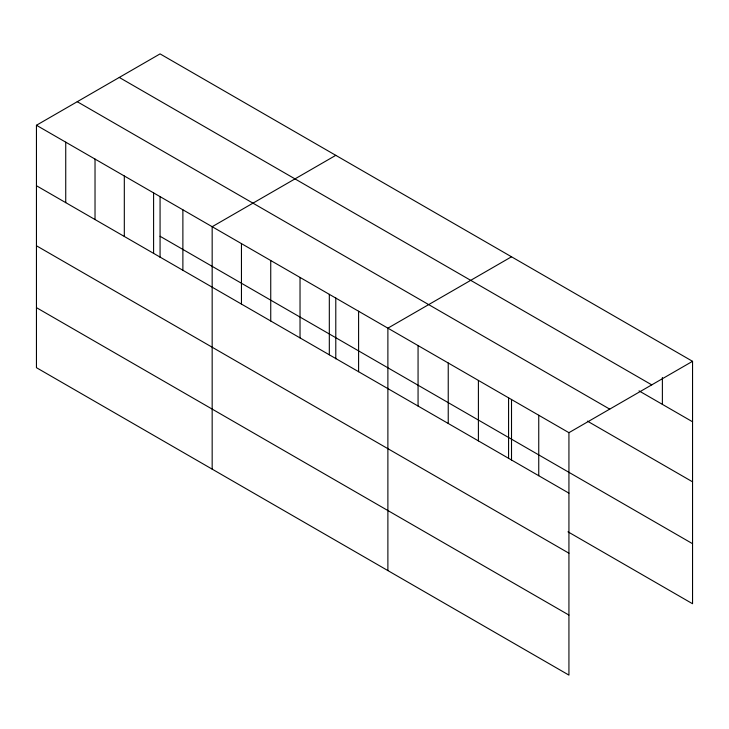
<?xml version="1.0" encoding="UTF-8"?>
<svg xmlns="http://www.w3.org/2000/svg" width="729" height="729" viewBox="0 0 729 729"><rect width="100%" height="100%" fill="white"/><g stroke="black" fill="none" stroke-linecap="round" stroke-linejoin="round"><path stroke-width="1.09" d="M36.45 125.26L568.93 432.68L568.93 675.109L36.45 367.689L36.45 125.26L160.07 53.891L692.55 361.311L692.55 603.74L567.964 531.806M335.787 155.341L212.166 226.71L212.166 469.139M511.512 256.79L387.883 328.159L387.883 570.588M568.93 432.68L692.55 361.311M119.274 77.438L651.753 384.866M639.014 390.872L692.55 421.781M77.247 101.705L609.726 409.133M587.428 421.134L692.55 481.823M160.07 236.269L692.55 543.697M36.45 185.731L568.93 493.15M36.45 245.773L568.93 553.202M36.45 307.647L568.93 615.066M662.379 377.485L662.379 404.358M538.749 415.266L538.749 475.736M511.512 399.401L511.512 460.3M508.578 397.843L508.578 458.313M478.406 380.42L478.406 440.89M448.235 363.006L448.235 423.476M418.063 345.582L418.063 406.053M358.595 311.256L358.595 371.726M335.787 297.951L335.787 358.85M329.317 294.343L329.317 354.813M300.029 277.439L300.029 337.91M270.741 260.526L270.741 320.997M241.454 243.623L241.454 304.093M182.879 209.806L182.879 270.277M160.07 196.502L160.07 257.401M153.591 192.893L153.591 253.364M124.313 175.99L124.313 236.46M95.025 159.077L95.025 219.547M65.738 142.173L65.738 202.644"/></g></svg>
